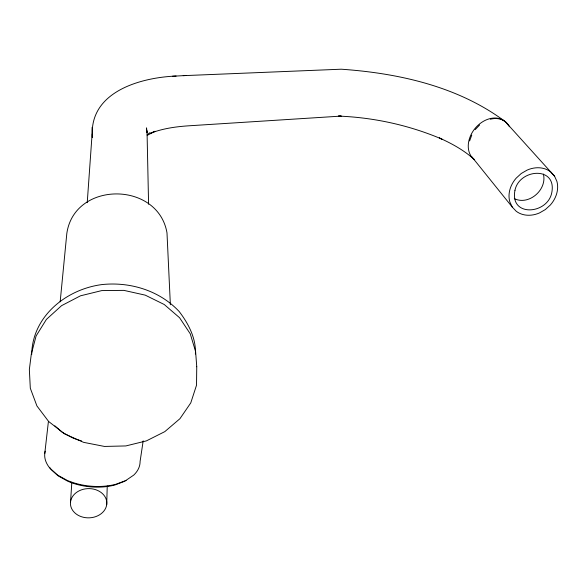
<?xml version="1.0" encoding="UTF-8"?>
<svg xmlns="http://www.w3.org/2000/svg" width="587" height="587" viewBox="0 0 587 587"><rect width="100%" height="100%" fill="white"/><g stroke="black" fill="none" stroke-linecap="round" stroke-linejoin="round"><path stroke-width="0.88" d="M195.398 354.02C196.197 338.369 188.478 323.694 179.233 311.587C159.671 290.587 130.197 281.606 102.021 284.57C66.199 289.178 32.153 316.459 31.705 354.599M106.695 504.71A18.19 14.624 -1.4 0 0 81.351 489.888A18.19 14.624 -1.4 0 0 77.829 515.092A18.19 14.624 -1.4 0 0 106.695 504.71L107.238 485.933M70.535 501.914L71.841 482.213M87.228 202.676L92.218 132.471C92.438 90.567 142.289 77.411 176.093 76.046M60.168 301.813L66.823 233.428C74.454 180.664 158.152 181.023 166.994 232.907L170.369 304.763M44.759 453.597L48.42 421.407M143.184 440.837L140.08 461.529A49.697 28.279 5.7 0 1 133.755 475.081L124.613 481.311L114.883 484.987A45.39 25.909 5.8 0 1 67.769 481.223L58.304 475.969L51.296 469.6A47.833 27.281 5.8 0 1 49.609 467.311M146.882 132.699L147.168 130.901L146.728 132.471M469.622 140.917L471.757 135.083M475.169 129.646L479.623 124.98M147.058 135.003L149.641 132.757M147.41 135.245L155.115 131.261L150.184 133.366C162.775 128.428 176.305 126.587 189.726 125.743L341.304 116.087L338.332 116.087C373.86 117.466 409.198 125.2 441.923 139.126L439.296 137.945C451.931 143.588 464.222 150.36 474.509 159.723A24.471 18.652 -50.8 0 1 476.644 126.638A24.471 18.652 -50.8 0 1 507.924 124.796M126.088 480.423L115.984 484.238A47.114 26.848 5.8 0 1 67.035 480.32L57.203 474.861L49.932 468.257A49.653 28.264 5.8 0 1 45.177 451.198M183.239 75.664L341.252 69.207C398.419 73.177 457.911 86.392 504.629 121.171M172.402 76.259L186.6 75.466M514.293 198.619C528.916 205.839 547.4 189.608 543.371 174.082M54.87 425.846L62.281 432.326L72.296 437.711A47.848 26.011 6.2 0 0 81.527 440.91M471.787 156.744L512.326 207.16L516.193 211.239A25.564 21.125 -38.8 0 0 539.519 212.92L545.338 209.559L550.364 204.988A26.855 22.203 -38.9 0 0 556.909 181.412L554.568 176.181L505.319 121.692M554.568 176.181L550.76 171.991A25.579 21.139 -38.9 0 0 527.163 170.076L521.234 173.51L516.149 178.184A26.855 22.189 -38.9 0 0 509.868 202.001L512.326 207.16M92.108 127.357L92.342 137.475M148.584 204.225L147.051 132.317L146.552 127.885L146.581 132.016M92.276 133.997L92.35 137.431M490.343 119.22A24.485 18.659 -50.8 0 1 509.435 126.77M196.748 366.728L196.528 385.189L190.768 402.895L179.938 418.7L164.815 431.628L146.39 440.888L125.845 445.937L104.457 446.436L83.581 442.341L64.555 433.859L48.633 421.481L36.922 405.947L30.311 388.242L29.35 369.531L31.302 354.122L36.108 335.955L46.41 319.401L61.54 305.68L80.448 295.826L101.756 290.594L123.901 290.374L145.238 295.144L164.243 304.514L179.585 317.736L190.254 333.812L195.61 351.584L196.748 366.728M514.968 190.291C509.531 217.3 547.135 214.526 551.685 193.101C557.489 165.828 519.356 168.535 514.968 190.291"/></g></svg>
